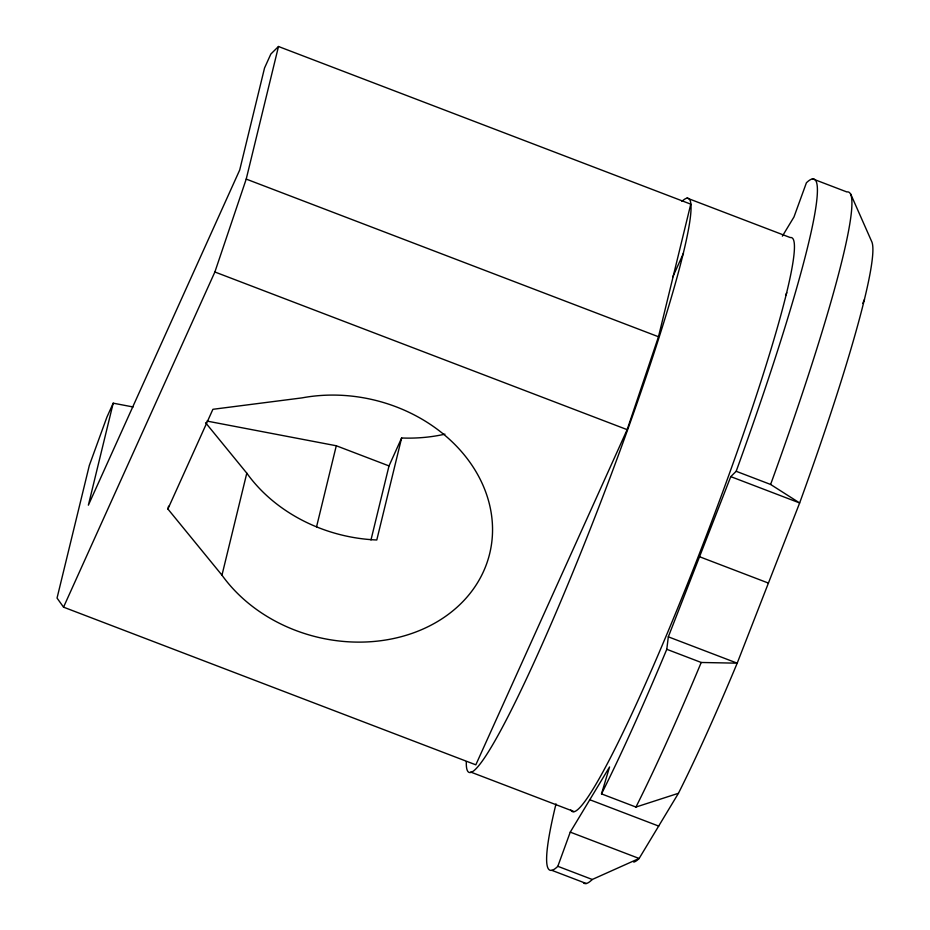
<?xml version="1.0" encoding="UTF-8"?>
<svg xmlns="http://www.w3.org/2000/svg" width="930" height="930" viewBox="0 0 930 930"><rect width="100%" height="100%" fill="white"/><g stroke="black" fill="none" stroke-linecap="round" stroke-linejoin="round"><path stroke-width="1.4" d="M850.601 193.835L871.631 241.393A333.091 28.83 -69.1 0 1 799.649 502.956L737.199 663.171A333.091 28.83 -69.1 0 1 678.447 793.29L635.946 807.054L601.501 793.883A370.105 32.038 -69.1 0 0 666.787 649.303L668.321 636.829L730.771 476.625L736.176 471.289A370.105 32.038 -69.1 0 0 806.403 182.803L793.976 216.981L782.374 236.162M113.204 403.178L88.373 505.176L239.708 169.992L264.538 67.995L270.851 54.033L278.489 46.5L690.769 204.158L658.487 336.753L627.157 429.648L475.823 764.832L63.542 607.162L57.044 598.071L89.315 465.465L106.903 417.14L113.204 403.178L133.095 406.968M63.542 607.162L214.877 271.99L246.218 179.095L278.489 46.5M167.888 509.001L212.9 409.305L302.006 397.889A148.044 121.911 13.7 0 1 481.484 481.961A148.044 121.911 13.7 0 1 413.327 632.923A148.044 121.911 13.7 0 1 221.968 575.17L167.888 509.001L168.574 506.199M221.968 575.17L246.799 473.172L205.553 422.697M316.56 526.799L336.288 445.761L206.983 421.081M370.977 539.97L389.007 465.918L401.621 437.984A148.044 121.911 13.7 0 0 444.947 434.159M401.621 437.984L376.79 539.981A148.044 121.911 13.7 0 1 246.799 473.172M601.501 793.883L609.569 766.948L570.253 832.129L557.826 866.307L592.259 879.478L639.131 858.471L678.447 793.29M672.774 276.919L683.48 253.216M785.594 295.356L786.792 292.718M862.703 303.482L864.493 299.507M666.787 649.303L701.22 662.474L737.199 663.171L668.321 636.829M812.402 178.769L846.835 191.94A370.105 32.038 -69.1 0 1 770.61 484.46L799.649 502.956L730.771 476.625M686.933 198.044L790.256 237.557A307.179 26.586 -69.1 0 1 705.998 536.529A307.179 26.586 -69.1 0 1 570.857 809.984M246.218 179.095L658.487 336.753M214.877 271.99L627.157 429.648M736.176 471.289L770.61 484.46M699.558 556.745L768.436 583.087M336.288 445.761L389.007 465.918M589.841 799.754L658.719 826.096M470.661 772.04L573.973 811.553M570.253 832.129L639.131 858.471A333.091 28.83 -69.1 0 1 633.737 862.087M551.827 870.329L586.272 883.5M681.957 201.392A307.179 26.586 -69.1 0 1 600.885 501.712A307.179 26.586 -69.1 0 1 466.314 761.658M557.826 866.307A370.105 32.038 -69.1 0 1 556 803.869M701.22 662.474A370.105 32.038 -69.1 0 1 635.946 807.054M592.259 879.478A370.105 32.038 -69.1 0 1 583.505 882.896"/></g></svg>
